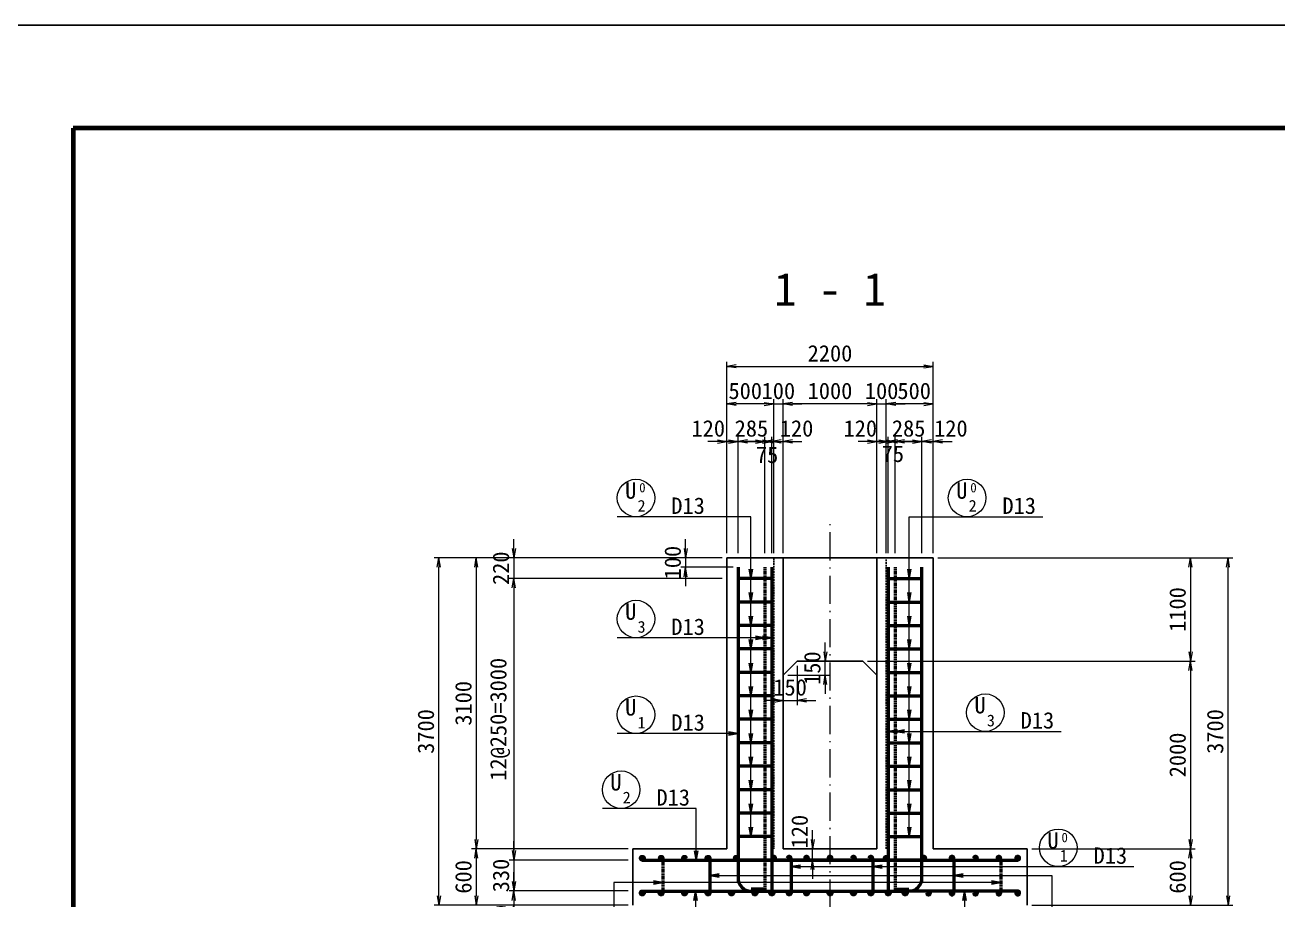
# Model space of a CAD drawing. Header units: millimetres. Extents: x 169470 to 758170, y -17820 to 11880.
# Drawn here: x 464332 to 477681, y 2556 to 11880 of the extents above; entities that cross this region are included whole.
import ezdxf
from ezdxf.enums import TextEntityAlignment as Align

# ---------------------------------------------------------------- set-up
doc = ezdxf.new("R2010")
doc.units = ezdxf.units.MM
doc.header["$LTSCALE"] = 50
doc.header["$PDSIZE"] = 300
doc.linetypes.add('DASHED2', pattern=[0.375, 0.25, -0.125])
doc.linetypes.add('SXF_一点短鎖線', pattern=[9.25, 6, -1.5, 0.25, -1.5])
doc.layers.get('Defpoints').update_dxf_attribs({"color": 151})
for name, color, linetype, lineweight in [('D-BMK', 2, 'SXF_一点短鎖線', 13), ('D-STR', 1, 'Continuous', 25), ('D-STR-DIM', 7, 'Continuous', 13), ('D-STR-HTXT', 7, 'Continuous', 13), ('D-STR-STR1', 2, 'Continuous', 50), ('D-STR-STR2', 6, 'Continuous', 50), ('D-STR-STR3', 4, 'Continuous', 50), ('D-STR-TXT', 7, 'Continuous', 13), ('D-TTL', 2, 'Continuous', 140)]:
    doc.layers.add(name, color=color, linetype=linetype, lineweight=lineweight)
doc.styles.add('YOKO_GOTHIC', font='MS Gothic.ttf')
doc.dimstyles.new('S50', dxfattribs={"dimscale": 50, "dimtxt": 3.5, "dimasz": 2, "dimexe": 1, "dimexo": 1, "dimgap": 1, "dimtad": 1, "dimdec": 0, "dimzin": 1, "dimdsep": 46, "dimtxsty": 'YOKO_GOTHIC', "dimblk": 'OPEN', "dimcen": 0, "dimclrd": 256, "dimclre": 256, "dimclrt": 256, "dimaunit": 1, "dimadec": 3, "dimazin": 0, "dimtfac": 1, "dimtdec": 0, "dimtix": 1, "dimtmove": 2, "dimatfit": 3, "dimldrblk": 'OPEN', "dimfxl": 1, "dimlwd": -1, "dimlwe": -1, "dimarcsym": 2})

# ---------------------------------------------------------------- blocks, each defined once
blk = doc.blocks.new('B')
at = {"layer": 'D-STR-STR2', "lineweight": 50}
for radius in [20, 10]:
    blk.add_circle((5867, 22812), radius, dxfattribs=at)
blk = doc.blocks.new('_Open')
at = {"color": 0, "linetype": 'ByBlock', "lineweight": -2}
for p, q in [((-1, 0.17), (0, 0)), ((-1, -0.17), (0, 0)), ((0, 0), (-1, 0))]:
    blk.add_line(p, q, dxfattribs=at)
blk = doc.blocks.new('*D4223')
at = {"layer": 'D-STR-DIM', "ltscale": 1500, "transparency": 16777216}
for p, q in [((472858, 5201), (472858, 5301)), ((472608, 5101), (472908, 5101)), ((472858, 4951), (472858, 5101)), ((472458, 4951), (472908, 4951)), ((472858, 4851), (472858, 4751))]:
    blk.add_line(p, q, dxfattribs=at)
at = {"layer": 'Defpoints', "color": 0, "ltscale": 1500, "transparency": 16777216}
for p in [(472558, 5101), (472858, 5101), (472408, 4951)]:
    blk.add_point(p, dxfattribs=at)
at = {"layer": 'D-STR-DIM', "ltscale": 1500, "transparency": 16777216, "xscale": 100, "yscale": 100, "zscale": 100}
for p, rotation in [((472858, 5101), 270), ((472858, 4951), 90)]:
    blk.add_blockref('_Open', p, dxfattribs=dict(at, rotation=rotation))
at = {"layer": 'D-STR-DIM', "ltscale": 1500, "transparency": 16777216, "insert": (472720, 5026), "char_height": 175, "attachment_point": 5, "rotation": 90, "style": 'YOKO_GOTHIC'}
blk.add_mtext('150', dxfattribs=at)
blk = doc.blocks.new('*D4224')
at = {"layer": 'D-STR-DIM', "ltscale": 1500, "transparency": 16777216}
for p, q in [((472558, 5051), (472558, 4632)), ((472408, 4901), (472408, 4632)), ((472308, 4682), (472208, 4682)), ((472408, 4682), (472558, 4682)), ((472658, 4682), (472758, 4682))]:
    blk.add_line(p, q, dxfattribs=at)
at = {"layer": 'Defpoints', "color": 0, "ltscale": 1500, "transparency": 16777216}
for p in [(472558, 5101), (472408, 4951), (472558, 4682)]:
    blk.add_point(p, dxfattribs=at)
at = {"layer": 'D-STR-DIM', "ltscale": 1500, "transparency": 16777216, "xscale": 100, "yscale": 100, "zscale": 100}
blk.add_blockref('_Open', (472408, 4682), dxfattribs=at)
at = {"layer": 'D-STR-DIM', "ltscale": 1500, "transparency": 16777216, "xscale": 100, "yscale": 100, "zscale": 100, "rotation": 180}
blk.add_blockref('_Open', (472558, 4682), dxfattribs=at)
at = {"layer": 'D-STR-DIM', "ltscale": 1500, "transparency": 16777216, "insert": (472483, 4820), "char_height": 175, "attachment_point": 5, "style": 'YOKO_GOTHIC'}
blk.add_mtext('150', dxfattribs=at)
blk = doc.blocks.new('*D4225')
at = {"layer": 'D-STR-DIM', "ltscale": 1500, "transparency": 16777216}
for p, q in [((472723, 3201), (472723, 3301)), ((472785, 3101), (472673, 3101)), ((472723, 2981), (472723, 3101)), ((472785, 2981), (472673, 2981)), ((472723, 2881), (472723, 2781))]:
    blk.add_line(p, q, dxfattribs=at)
at = {"layer": 'Defpoints', "color": 0, "ltscale": 1500, "transparency": 16777216}
for p in [(472723, 3101), (472835, 3101), (472835, 2981)]:
    blk.add_point(p, dxfattribs=at)
at = {"layer": 'D-STR-DIM', "ltscale": 1500, "transparency": 16777216, "xscale": 100, "yscale": 100, "zscale": 100}
for p, rotation in [((472723, 3101), 270), ((472723, 2981), 90)]:
    blk.add_blockref('_Open', p, dxfattribs=dict(at, rotation=rotation))
at = {"layer": 'D-STR-DIM', "ltscale": 1500, "transparency": 16777216, "insert": (472585, 3284), "char_height": 175, "attachment_point": 5, "rotation": 90, "style": 'YOKO_GOTHIC'}
blk.add_mtext('120', dxfattribs=at)
blk = doc.blocks.new('*D4606')
at = {"layer": 'D-STR-DIM', "ltscale": 1500, "transparency": 16777216}
for p, q in [((471808, 6251), (471808, 7492)), ((471928, 6251), (471928, 7492)), ((471708, 7442), (471608, 7442)), ((471808, 7442), (471928, 7442)), ((472028, 7442), (472128, 7442))]:
    blk.add_line(p, q, dxfattribs=at)
at = {"layer": 'Defpoints', "color": 0, "ltscale": 1500, "transparency": 16777216}
for p in [(471928, 7442), (471808, 6201), (471928, 6201)]:
    blk.add_point(p, dxfattribs=at)
at = {"layer": 'D-STR-DIM', "ltscale": 1500, "transparency": 16777216, "xscale": 100, "yscale": 100, "zscale": 100}
blk.add_blockref('_Open', (471808, 7442), dxfattribs=at)
at = {"layer": 'D-STR-DIM', "ltscale": 1500, "transparency": 16777216, "xscale": 100, "yscale": 100, "zscale": 100, "rotation": 180}
blk.add_blockref('_Open', (471928, 7442), dxfattribs=at)
at = {"layer": 'D-STR-DIM', "ltscale": 1500, "transparency": 16777216, "insert": (471611, 7580), "char_height": 175, "attachment_point": 5, "style": 'YOKO_GOTHIC'}
blk.add_mtext('120', dxfattribs=at)
blk = doc.blocks.new('*D4226')
at = {"layer": 'D-STR-DIM', "ltscale": 1500, "transparency": 16777216}
for p, q in [((471928, 6251), (471928, 7492)), ((472213, 6251), (472213, 7492)), ((471828, 7442), (471728, 7442)), ((471928, 7442), (472213, 7442)), ((472313, 7442), (472413, 7442))]:
    blk.add_line(p, q, dxfattribs=at)
at = {"layer": 'Defpoints', "color": 0, "ltscale": 1500, "transparency": 16777216}
for p in [(472213, 7442), (471928, 6201), (472213, 6201)]:
    blk.add_point(p, dxfattribs=at)
at = {"layer": 'D-STR-DIM', "ltscale": 1500, "transparency": 16777216, "xscale": 100, "yscale": 100, "zscale": 100}
blk.add_blockref('_Open', (471928, 7442), dxfattribs=at)
at = {"layer": 'D-STR-DIM', "ltscale": 1500, "transparency": 16777216, "xscale": 100, "yscale": 100, "zscale": 100, "rotation": 180}
blk.add_blockref('_Open', (472213, 7442), dxfattribs=at)
at = {"layer": 'D-STR-DIM', "ltscale": 1500, "transparency": 16777216, "insert": (472071, 7580), "char_height": 175, "attachment_point": 5, "style": 'YOKO_GOTHIC'}
blk.add_mtext('285', dxfattribs=at)
blk = doc.blocks.new('*D4227')
at = {"layer": 'D-STR-DIM', "ltscale": 1500, "transparency": 16777216}
for p, q in [((472213, 6251), (472213, 7492)), ((472288, 6251), (472288, 7492)), ((472113, 7442), (472013, 7442)), ((472213, 7442), (472288, 7442)), ((472388, 7442), (472488, 7442))]:
    blk.add_line(p, q, dxfattribs=at)
at = {"layer": 'Defpoints', "color": 0, "ltscale": 1500, "transparency": 16777216}
for p in [(472288, 7442), (472213, 6201), (472288, 6201)]:
    blk.add_point(p, dxfattribs=at)
at = {"layer": 'D-STR-DIM', "ltscale": 1500, "transparency": 16777216, "xscale": 100, "yscale": 100, "zscale": 100}
blk.add_blockref('_Open', (472213, 7442), dxfattribs=at)
at = {"layer": 'D-STR-DIM', "ltscale": 1500, "transparency": 16777216, "xscale": 100, "yscale": 100, "zscale": 100, "rotation": 180}
blk.add_blockref('_Open', (472288, 7442), dxfattribs=at)
at = {"layer": 'D-STR-DIM', "ltscale": 1500, "transparency": 16777216, "insert": (472238, 7298), "char_height": 175, "attachment_point": 5, "style": 'YOKO_GOTHIC'}
blk.add_mtext('75', dxfattribs=at)
blk = doc.blocks.new('*D4228')
at = {"layer": 'D-STR-DIM', "ltscale": 1500, "transparency": 16777216}
for p, q in [((472288, 6251), (472288, 7492)), ((472408, 6251), (472408, 7492)), ((472188, 7442), (472088, 7442)), ((472288, 7442), (472408, 7442)), ((472508, 7442), (472608, 7442))]:
    blk.add_line(p, q, dxfattribs=at)
at = {"layer": 'Defpoints', "color": 0, "ltscale": 1500, "transparency": 16777216}
for p in [(472408, 7442), (472288, 6201), (472408, 6201)]:
    blk.add_point(p, dxfattribs=at)
at = {"layer": 'D-STR-DIM', "ltscale": 1500, "transparency": 16777216, "xscale": 100, "yscale": 100, "zscale": 100}
blk.add_blockref('_Open', (472288, 7442), dxfattribs=at)
at = {"layer": 'D-STR-DIM', "ltscale": 1500, "transparency": 16777216, "xscale": 100, "yscale": 100, "zscale": 100, "rotation": 180}
blk.add_blockref('_Open', (472408, 7442), dxfattribs=at)
at = {"layer": 'D-STR-DIM', "ltscale": 1500, "transparency": 16777216, "insert": (472552, 7580), "char_height": 175, "attachment_point": 5, "style": 'YOKO_GOTHIC'}
blk.add_mtext('120', dxfattribs=at)
blk = doc.blocks.new('*D4229')
at = {"layer": 'D-STR-DIM', "ltscale": 1500, "transparency": 16777216}
for p, q in [((473408, 6251), (473408, 7492)), ((473528, 6251), (473528, 7492)), ((473308, 7442), (473208, 7442)), ((473408, 7442), (473528, 7442)), ((473628, 7442), (473728, 7442))]:
    blk.add_line(p, q, dxfattribs=at)
at = {"layer": 'Defpoints', "color": 0, "ltscale": 1500, "transparency": 16777216}
for p in [(473528, 7442), (473408, 6201), (473528, 6201)]:
    blk.add_point(p, dxfattribs=at)
at = {"layer": 'D-STR-DIM', "ltscale": 1500, "transparency": 16777216, "xscale": 100, "yscale": 100, "zscale": 100}
blk.add_blockref('_Open', (473408, 7442), dxfattribs=at)
at = {"layer": 'D-STR-DIM', "ltscale": 1500, "transparency": 16777216, "xscale": 100, "yscale": 100, "zscale": 100, "rotation": 180}
blk.add_blockref('_Open', (473528, 7442), dxfattribs=at)
at = {"layer": 'D-STR-DIM', "ltscale": 1500, "transparency": 16777216, "insert": (473231, 7580), "char_height": 175, "attachment_point": 5, "style": 'YOKO_GOTHIC'}
blk.add_mtext('120', dxfattribs=at)
blk = doc.blocks.new('*D4230')
at = {"layer": 'D-STR-DIM', "ltscale": 1500, "transparency": 16777216}
for p, q in [((473528, 6251), (473528, 7492)), ((473603, 6251), (473603, 7492)), ((473428, 7442), (473328, 7442)), ((473528, 7442), (473603, 7442)), ((473703, 7442), (473803, 7442))]:
    blk.add_line(p, q, dxfattribs=at)
at = {"layer": 'Defpoints', "color": 0, "ltscale": 1500, "transparency": 16777216}
for p in [(473603, 7442), (473528, 6201), (473603, 6201)]:
    blk.add_point(p, dxfattribs=at)
at = {"layer": 'D-STR-DIM', "ltscale": 1500, "transparency": 16777216, "xscale": 100, "yscale": 100, "zscale": 100}
blk.add_blockref('_Open', (473528, 7442), dxfattribs=at)
at = {"layer": 'D-STR-DIM', "ltscale": 1500, "transparency": 16777216, "xscale": 100, "yscale": 100, "zscale": 100, "rotation": 180}
blk.add_blockref('_Open', (473603, 7442), dxfattribs=at)
at = {"layer": 'D-STR-DIM', "ltscale": 1500, "transparency": 16777216, "insert": (473578, 7309), "char_height": 175, "attachment_point": 5, "style": 'YOKO_GOTHIC'}
blk.add_mtext('75', dxfattribs=at)
blk = doc.blocks.new('*D4231')
at = {"layer": 'D-STR-DIM', "ltscale": 1500, "transparency": 16777216}
for p, q in [((473603, 6251), (473603, 7492)), ((473888, 6251), (473888, 7492)), ((473503, 7442), (473403, 7442)), ((473603, 7442), (473888, 7442)), ((473988, 7442), (474088, 7442))]:
    blk.add_line(p, q, dxfattribs=at)
at = {"layer": 'Defpoints', "color": 0, "ltscale": 1500, "transparency": 16777216}
for p in [(473888, 7442), (473603, 6201), (473888, 6201)]:
    blk.add_point(p, dxfattribs=at)
at = {"layer": 'D-STR-DIM', "ltscale": 1500, "transparency": 16777216, "xscale": 100, "yscale": 100, "zscale": 100}
blk.add_blockref('_Open', (473603, 7442), dxfattribs=at)
at = {"layer": 'D-STR-DIM', "ltscale": 1500, "transparency": 16777216, "xscale": 100, "yscale": 100, "zscale": 100, "rotation": 180}
blk.add_blockref('_Open', (473888, 7442), dxfattribs=at)
at = {"layer": 'D-STR-DIM', "ltscale": 1500, "transparency": 16777216, "insert": (473746, 7580), "char_height": 175, "attachment_point": 5, "style": 'YOKO_GOTHIC'}
blk.add_mtext('285', dxfattribs=at)
blk = doc.blocks.new('*D4607')
at = {"layer": 'D-STR-DIM', "ltscale": 1500, "transparency": 16777216}
for p, q in [((473888, 6251), (473888, 7492)), ((474008, 6251), (474008, 7492)), ((473788, 7442), (473688, 7442)), ((473888, 7442), (474008, 7442)), ((474108, 7442), (474208, 7442))]:
    blk.add_line(p, q, dxfattribs=at)
at = {"layer": 'Defpoints', "color": 0, "ltscale": 1500, "transparency": 16777216}
for p in [(474008, 7442), (473888, 6201), (474008, 6201)]:
    blk.add_point(p, dxfattribs=at)
at = {"layer": 'D-STR-DIM', "ltscale": 1500, "transparency": 16777216, "xscale": 100, "yscale": 100, "zscale": 100}
blk.add_blockref('_Open', (473888, 7442), dxfattribs=at)
at = {"layer": 'D-STR-DIM', "ltscale": 1500, "transparency": 16777216, "xscale": 100, "yscale": 100, "zscale": 100, "rotation": 180}
blk.add_blockref('_Open', (474008, 7442), dxfattribs=at)
at = {"layer": 'D-STR-DIM', "ltscale": 1500, "transparency": 16777216, "insert": (474196, 7580), "char_height": 175, "attachment_point": 5, "style": 'YOKO_GOTHIC'}
blk.add_mtext('120', dxfattribs=at)
blk = doc.blocks.new('*D4232')
at = {"layer": 'D-STR-DIM', "ltscale": 1500, "transparency": 16777216}
for p, q in [((473508, 6251), (473508, 7892)), ((474008, 6251), (474008, 7892)), ((473908, 7842), (473608, 7842))]:
    blk.add_line(p, q, dxfattribs=at)
at = {"layer": 'Defpoints', "color": 0, "ltscale": 1500, "transparency": 16777216}
for p in [(473508, 7842), (473508, 6201), (474008, 6201)]:
    blk.add_point(p, dxfattribs=at)
at = {"layer": 'D-STR-DIM', "ltscale": 1500, "transparency": 16777216, "xscale": 100, "yscale": 100, "zscale": 100, "rotation": 180}
blk.add_blockref('_Open', (473508, 7842), dxfattribs=at)
at = {"layer": 'D-STR-DIM', "ltscale": 1500, "transparency": 16777216, "xscale": 100, "yscale": 100, "zscale": 100}
blk.add_blockref('_Open', (474008, 7842), dxfattribs=at)
at = {"layer": 'D-STR-DIM', "ltscale": 1500, "transparency": 16777216, "insert": (473805, 7980), "char_height": 175, "attachment_point": 5, "style": 'YOKO_GOTHIC'}
blk.add_mtext('500', dxfattribs=at)
blk = doc.blocks.new('*D4233')
at = {"layer": 'D-STR-DIM', "ltscale": 1500, "transparency": 16777216}
for p, q in [((472408, 6251), (472408, 7892)), ((473408, 6251), (473408, 7892)), ((473308, 7842), (472508, 7842))]:
    blk.add_line(p, q, dxfattribs=at)
at = {"layer": 'Defpoints', "color": 0, "ltscale": 1500, "transparency": 16777216}
for p in [(472408, 7842), (472408, 6201), (473408, 6201)]:
    blk.add_point(p, dxfattribs=at)
at = {"layer": 'D-STR-DIM', "ltscale": 1500, "transparency": 16777216, "xscale": 100, "yscale": 100, "zscale": 100, "rotation": 180}
blk.add_blockref('_Open', (472408, 7842), dxfattribs=at)
at = {"layer": 'D-STR-DIM', "ltscale": 1500, "transparency": 16777216, "xscale": 100, "yscale": 100, "zscale": 100}
blk.add_blockref('_Open', (473408, 7842), dxfattribs=at)
at = {"layer": 'D-STR-DIM', "ltscale": 1500, "transparency": 16777216, "insert": (472908, 7980), "char_height": 175, "attachment_point": 5, "style": 'YOKO_GOTHIC'}
blk.add_mtext('1000', dxfattribs=at)
blk = doc.blocks.new('*D4234')
at = {"layer": 'D-STR-DIM', "ltscale": 1500, "transparency": 16777216}
for p, q in [((471808, 6251), (471808, 7892)), ((472308, 6251), (472308, 7892)), ((472208, 7842), (471908, 7842))]:
    blk.add_line(p, q, dxfattribs=at)
at = {"layer": 'Defpoints', "color": 0, "ltscale": 1500, "transparency": 16777216}
for p in [(471808, 7842), (471808, 6201), (472308, 6201)]:
    blk.add_point(p, dxfattribs=at)
at = {"layer": 'D-STR-DIM', "ltscale": 1500, "transparency": 16777216, "xscale": 100, "yscale": 100, "zscale": 100, "rotation": 180}
blk.add_blockref('_Open', (471808, 7842), dxfattribs=at)
at = {"layer": 'D-STR-DIM', "ltscale": 1500, "transparency": 16777216, "xscale": 100, "yscale": 100, "zscale": 100}
blk.add_blockref('_Open', (472308, 7842), dxfattribs=at)
at = {"layer": 'D-STR-DIM', "ltscale": 1500, "transparency": 16777216, "insert": (472005, 7980), "char_height": 175, "attachment_point": 5, "style": 'YOKO_GOTHIC'}
blk.add_mtext('500', dxfattribs=at)
blk = doc.blocks.new('*D4235')
at = {"layer": 'D-STR-DIM', "ltscale": 1500, "transparency": 16777216}
for p, q in [((471808, 6251), (471808, 8292)), ((474008, 6251), (474008, 8292)), ((471908, 8242), (473908, 8242))]:
    blk.add_line(p, q, dxfattribs=at)
at = {"layer": 'Defpoints', "color": 0, "ltscale": 1500, "transparency": 16777216}
for p in [(474008, 8242), (471808, 6201), (474008, 6201)]:
    blk.add_point(p, dxfattribs=at)
at = {"layer": 'D-STR-DIM', "ltscale": 1500, "transparency": 16777216, "xscale": 100, "yscale": 100, "zscale": 100, "rotation": 180}
blk.add_blockref('_Open', (471808, 8242), dxfattribs=at)
at = {"layer": 'D-STR-DIM', "ltscale": 1500, "transparency": 16777216, "xscale": 100, "yscale": 100, "zscale": 100}
blk.add_blockref('_Open', (474008, 8242), dxfattribs=at)
at = {"layer": 'D-STR-DIM', "ltscale": 1500, "transparency": 16777216, "insert": (472908, 8380), "char_height": 175, "attachment_point": 5, "style": 'YOKO_GOTHIC'}
blk.add_mtext('2200', dxfattribs=at)
blk = doc.blocks.new('*D4236')
at = {"layer": 'D-STR-DIM', "ltscale": 1500, "transparency": 16777216}
for p, q in [((469540, 6301), (469540, 6401)), ((471758, 6201), (469490, 6201)), ((469540, 6201), (469540, 5981)), ((471758, 5981), (469490, 5981)), ((469540, 5881), (469540, 5781))]:
    blk.add_line(p, q, dxfattribs=at)
at = {"layer": 'Defpoints', "color": 0, "ltscale": 1500, "transparency": 16777216}
for p in [(471808, 6201), (469540, 5981), (471808, 5981)]:
    blk.add_point(p, dxfattribs=at)
at = {"layer": 'D-STR-DIM', "ltscale": 1500, "transparency": 16777216, "xscale": 100, "yscale": 100, "zscale": 100}
for p, rotation in [((469540, 6201), 270), ((469540, 5981), 90)]:
    blk.add_blockref('_Open', p, dxfattribs=dict(at, rotation=rotation))
at = {"layer": 'D-STR-DIM', "ltscale": 1500, "transparency": 16777216, "insert": (469403, 6091), "char_height": 175, "attachment_point": 5, "rotation": 90, "style": 'YOKO_GOTHIC'}
blk.add_mtext('220', dxfattribs=at)
blk = doc.blocks.new('*D4237')
at = {"layer": 'D-STR-DIM', "ltscale": 1500, "transparency": 16777216}
for p, q in [((471758, 5981), (469490, 5981)), ((469540, 5881), (469540, 3081)), ((470758, 2981), (469490, 2981))]:
    blk.add_line(p, q, dxfattribs=at)
at = {"layer": 'Defpoints', "color": 0, "ltscale": 1500, "transparency": 16777216}
for p in [(471808, 5981), (469540, 2981), (470808, 2981)]:
    blk.add_point(p, dxfattribs=at)
at = {"layer": 'D-STR-DIM', "ltscale": 1500, "transparency": 16777216, "xscale": 100, "yscale": 100, "zscale": 100}
for p, rotation in [((469540, 5981), 90), ((469540, 2981), 270)]:
    blk.add_blockref('_Open', p, dxfattribs=dict(at, rotation=rotation))
at = {"layer": 'D-STR-DIM', "ltscale": 1500, "transparency": 16777216, "insert": (469393, 4481), "char_height": 175, "attachment_point": 5, "rotation": 90, "style": 'YOKO_GOTHIC'}
blk.add_mtext('12@250=3000', dxfattribs=at)
blk = doc.blocks.new('*D4238')
at = {"layer": 'D-STR-DIM', "ltscale": 1500, "transparency": 16777216}
for p, q in [((469540, 3081), (469540, 3181)), ((470758, 2981), (469490, 2981)), ((469540, 2981), (469540, 2651)), ((470758, 2651), (469490, 2651)), ((469540, 2551), (469540, 2451))]:
    blk.add_line(p, q, dxfattribs=at)
at = {"layer": 'Defpoints', "color": 0, "ltscale": 1500, "transparency": 16777216}
for p in [(470808, 2981), (469540, 2651), (470808, 2651)]:
    blk.add_point(p, dxfattribs=at)
at = {"layer": 'D-STR-DIM', "ltscale": 1500, "transparency": 16777216, "xscale": 100, "yscale": 100, "zscale": 100}
for p, rotation in [((469540, 2981), 270), ((469540, 2651), 90)]:
    blk.add_blockref('_Open', p, dxfattribs=dict(at, rotation=rotation))
at = {"layer": 'D-STR-DIM', "ltscale": 1500, "transparency": 16777216, "insert": (469403, 2816), "char_height": 175, "attachment_point": 5, "rotation": 90, "style": 'YOKO_GOTHIC'}
blk.add_mtext('330', dxfattribs=at)
blk = doc.blocks.new('*D4239')
at = {"layer": 'D-STR-DIM', "ltscale": 1500, "transparency": 16777216}
for p, q in [((469540, 2751), (469540, 2851)), ((470758, 2651), (469490, 2651)), ((469540, 2651), (469540, 2501)), ((470758, 2501), (469490, 2501)), ((469540, 2401), (469540, 2301))]:
    blk.add_line(p, q, dxfattribs=at)
at = {"layer": 'Defpoints', "color": 0, "ltscale": 1500, "transparency": 16777216}
for p in [(470808, 2651), (469540, 2501), (470808, 2501)]:
    blk.add_point(p, dxfattribs=at)
at = {"layer": 'D-STR-DIM', "ltscale": 1500, "transparency": 16777216, "xscale": 100, "yscale": 100, "zscale": 100}
for p, rotation in [((469540, 2651), 270), ((469540, 2501), 90)]:
    blk.add_blockref('_Open', p, dxfattribs=dict(at, rotation=rotation))
at = {"layer": 'D-STR-DIM', "ltscale": 1500, "transparency": 16777216, "insert": (469403, 2325), "char_height": 175, "attachment_point": 5, "rotation": 90, "style": 'YOKO_GOTHIC'}
blk.add_mtext('150', dxfattribs=at)
blk = doc.blocks.new('*D4240')
at = {"layer": 'D-STR-DIM', "ltscale": 1500, "transparency": 16777216}
for p, q in [((471758, 6201), (469090, 6201)), ((469140, 6101), (469140, 3201)), ((470758, 3101), (469090, 3101))]:
    blk.add_line(p, q, dxfattribs=at)
at = {"layer": 'Defpoints', "color": 0, "ltscale": 1500, "transparency": 16777216}
for p in [(471808, 6201), (469140, 3101), (470808, 3101)]:
    blk.add_point(p, dxfattribs=at)
at = {"layer": 'D-STR-DIM', "ltscale": 1500, "transparency": 16777216, "xscale": 100, "yscale": 100, "zscale": 100}
for p, rotation in [((469140, 6201), 90), ((469140, 3101), 270)]:
    blk.add_blockref('_Open', p, dxfattribs=dict(at, rotation=rotation))
at = {"layer": 'D-STR-DIM', "ltscale": 1500, "transparency": 16777216, "insert": (469003, 4651), "char_height": 175, "attachment_point": 5, "rotation": 90, "style": 'YOKO_GOTHIC'}
blk.add_mtext('3100', dxfattribs=at)
blk = doc.blocks.new('*D4241')
at = {"layer": 'D-STR-DIM', "ltscale": 1500, "transparency": 16777216}
for p, q in [((470758, 3101), (469090, 3101)), ((469140, 3001), (469140, 2601)), ((470758, 2501), (469090, 2501))]:
    blk.add_line(p, q, dxfattribs=at)
at = {"layer": 'Defpoints', "color": 0, "ltscale": 1500, "transparency": 16777216}
for p in [(470808, 3101), (469140, 2501), (470808, 2501)]:
    blk.add_point(p, dxfattribs=at)
at = {"layer": 'D-STR-DIM', "ltscale": 1500, "transparency": 16777216, "xscale": 100, "yscale": 100, "zscale": 100}
for p, rotation in [((469140, 3101), 90), ((469140, 2501), 270)]:
    blk.add_blockref('_Open', p, dxfattribs=dict(at, rotation=rotation))
at = {"layer": 'D-STR-DIM', "ltscale": 1500, "transparency": 16777216, "insert": (469003, 2801), "char_height": 175, "attachment_point": 5, "rotation": 90, "style": 'YOKO_GOTHIC'}
blk.add_mtext('600', dxfattribs=at)
blk = doc.blocks.new('*D4242')
at = {"layer": 'D-STR-DIM', "ltscale": 1500, "transparency": 16777216}
for p, q in [((471758, 6201), (468690, 6201)), ((468740, 2601), (468740, 6101)), ((470758, 2501), (468690, 2501))]:
    blk.add_line(p, q, dxfattribs=at)
at = {"layer": 'Defpoints', "color": 0, "ltscale": 1500, "transparency": 16777216}
for p in [(468740, 6201), (471808, 6201), (470808, 2501)]:
    blk.add_point(p, dxfattribs=at)
at = {"layer": 'D-STR-DIM', "ltscale": 1500, "transparency": 16777216, "xscale": 100, "yscale": 100, "zscale": 100}
for p, rotation in [((468740, 6201), 90), ((468740, 2501), 270)]:
    blk.add_blockref('_Open', p, dxfattribs=dict(at, rotation=rotation))
at = {"layer": 'D-STR-DIM', "ltscale": 1500, "transparency": 16777216, "insert": (468603, 4351), "char_height": 175, "attachment_point": 5, "rotation": 90, "style": 'YOKO_GOTHIC'}
blk.add_mtext('3700', dxfattribs=at)
blk = doc.blocks.new('*D4243')
at = {"layer": 'D-STR-DIM', "ltscale": 1500, "transparency": 16777216}
for p, q in [((472308, 6251), (472308, 7892)), ((472408, 6251), (472408, 7892)), ((472208, 7842), (472108, 7842)), ((472308, 7842), (472408, 7842)), ((472508, 7842), (472608, 7842))]:
    blk.add_line(p, q, dxfattribs=at)
at = {"layer": 'Defpoints', "color": 0, "ltscale": 1500, "transparency": 16777216}
for p in [(472408, 7842), (472308, 6201), (472408, 6201)]:
    blk.add_point(p, dxfattribs=at)
at = {"layer": 'D-STR-DIM', "ltscale": 1500, "transparency": 16777216, "xscale": 100, "yscale": 100, "zscale": 100}
blk.add_blockref('_Open', (472308, 7842), dxfattribs=at)
at = {"layer": 'D-STR-DIM', "ltscale": 1500, "transparency": 16777216, "xscale": 100, "yscale": 100, "zscale": 100, "rotation": 180}
blk.add_blockref('_Open', (472408, 7842), dxfattribs=at)
at = {"layer": 'D-STR-DIM', "ltscale": 1500, "transparency": 16777216, "insert": (472358, 7980), "char_height": 175, "attachment_point": 5, "style": 'YOKO_GOTHIC'}
blk.add_mtext('100', dxfattribs=at)
blk = doc.blocks.new('*D4608')
at = {"layer": 'D-STR-DIM', "ltscale": 1500, "transparency": 16777216}
for p, q in [((473408, 6251), (473408, 7892)), ((473508, 6251), (473508, 7892)), ((473308, 7842), (473208, 7842)), ((473408, 7842), (473508, 7842)), ((473608, 7842), (473708, 7842))]:
    blk.add_line(p, q, dxfattribs=at)
at = {"layer": 'Defpoints', "color": 0, "ltscale": 1500, "transparency": 16777216}
for p in [(473508, 7842), (473408, 6201), (473508, 6201)]:
    blk.add_point(p, dxfattribs=at)
at = {"layer": 'D-STR-DIM', "ltscale": 1500, "transparency": 16777216, "xscale": 100, "yscale": 100, "zscale": 100}
blk.add_blockref('_Open', (473408, 7842), dxfattribs=at)
at = {"layer": 'D-STR-DIM', "ltscale": 1500, "transparency": 16777216, "xscale": 100, "yscale": 100, "zscale": 100, "rotation": 180}
blk.add_blockref('_Open', (473508, 7842), dxfattribs=at)
at = {"layer": 'D-STR-DIM', "ltscale": 1500, "transparency": 16777216, "insert": (473458, 7980), "char_height": 175, "attachment_point": 5, "style": 'YOKO_GOTHIC'}
blk.add_mtext('100', dxfattribs=at)
blk = doc.blocks.new('*D4609')
at = {"layer": 'D-STR-DIM', "ltscale": 1500, "transparency": 16777216}
for p, q in [((471370, 6301), (471370, 6401)), ((471758, 6201), (471320, 6201)), ((471370, 6201), (471370, 6101)), ((471878, 6101), (471320, 6101)), ((471370, 6001), (471370, 5901))]:
    blk.add_line(p, q, dxfattribs=at)
at = {"layer": 'Defpoints', "color": 0, "ltscale": 1500, "transparency": 16777216}
for p in [(471808, 6201), (471370, 6101), (471928, 6101)]:
    blk.add_point(p, dxfattribs=at)
at = {"layer": 'D-STR-DIM', "ltscale": 1500, "transparency": 16777216, "xscale": 100, "yscale": 100, "zscale": 100}
for p, rotation in [((471370, 6201), 270), ((471370, 6101), 90)]:
    blk.add_blockref('_Open', p, dxfattribs=dict(at, rotation=rotation))
at = {"layer": 'D-STR-DIM', "ltscale": 1500, "transparency": 16777216, "insert": (471233, 6151), "char_height": 175, "attachment_point": 5, "rotation": 90, "style": 'YOKO_GOTHIC'}
blk.add_mtext('100', dxfattribs=at)
blk = doc.blocks.new('*D4392')
at = {"layer": 'D-STR-DIM', "ltscale": 1500, "transparency": 16777216}
for p, q in [((474058, 6201), (476799, 6201)), ((476749, 6101), (476749, 5201)), ((473308, 5101), (476799, 5101))]:
    blk.add_line(p, q, dxfattribs=at)
at = {"layer": 'Defpoints', "color": 0, "ltscale": 1500, "transparency": 16777216}
for p in [(474008, 6201), (473258, 5101), (476749, 5101)]:
    blk.add_point(p, dxfattribs=at)
at = {"layer": 'D-STR-DIM', "ltscale": 1500, "transparency": 16777216, "xscale": 100, "yscale": 100, "zscale": 100}
for p, rotation in [((476749, 6201), 90), ((476749, 5101), 270)]:
    blk.add_blockref('_Open', p, dxfattribs=dict(at, rotation=rotation))
at = {"layer": 'D-STR-DIM', "ltscale": 1500, "transparency": 16777216, "insert": (476612, 5651), "char_height": 175, "attachment_point": 5, "rotation": 90, "style": 'YOKO_GOTHIC'}
blk.add_mtext('1100', dxfattribs=at)
blk = doc.blocks.new('*D4393')
at = {"layer": 'D-STR-DIM', "ltscale": 1500, "transparency": 16777216}
for p, q in [((473308, 5101), (476799, 5101)), ((476749, 5001), (476749, 3201)), ((475058, 3101), (476799, 3101))]:
    blk.add_line(p, q, dxfattribs=at)
at = {"layer": 'Defpoints', "color": 0, "ltscale": 1500, "transparency": 16777216}
for p in [(473258, 5101), (475008, 3101), (476749, 3101)]:
    blk.add_point(p, dxfattribs=at)
at = {"layer": 'D-STR-DIM', "ltscale": 1500, "transparency": 16777216, "xscale": 100, "yscale": 100, "zscale": 100}
for p, rotation in [((476749, 5101), 90), ((476749, 3101), 270)]:
    blk.add_blockref('_Open', p, dxfattribs=dict(at, rotation=rotation))
at = {"layer": 'D-STR-DIM', "ltscale": 1500, "transparency": 16777216, "insert": (476612, 4101), "char_height": 175, "attachment_point": 5, "rotation": 90, "style": 'YOKO_GOTHIC'}
blk.add_mtext('2000', dxfattribs=at)
blk = doc.blocks.new('*D4394')
at = {"layer": 'D-STR-DIM', "ltscale": 1500, "transparency": 16777216}
for p, q in [((475058, 3101), (476799, 3101)), ((476749, 3001), (476749, 2601)), ((475058, 2501), (476799, 2501))]:
    blk.add_line(p, q, dxfattribs=at)
at = {"layer": 'Defpoints', "color": 0, "ltscale": 1500, "transparency": 16777216}
for p in [(475008, 3101), (475008, 2501), (476749, 2501)]:
    blk.add_point(p, dxfattribs=at)
at = {"layer": 'D-STR-DIM', "ltscale": 1500, "transparency": 16777216, "xscale": 100, "yscale": 100, "zscale": 100}
for p, rotation in [((476749, 3101), 90), ((476749, 2501), 270)]:
    blk.add_blockref('_Open', p, dxfattribs=dict(at, rotation=rotation))
at = {"layer": 'D-STR-DIM', "ltscale": 1500, "transparency": 16777216, "insert": (476612, 2801), "char_height": 175, "attachment_point": 5, "rotation": 90, "style": 'YOKO_GOTHIC'}
blk.add_mtext('600', dxfattribs=at)
blk = doc.blocks.new('*D2666')
at = {"layer": 'D-STR-DIM', "ltscale": 1500, "transparency": 16777216}
for p, q in [((474058, 6201), (477199, 6201)), ((477149, 2601), (477149, 6101)), ((475058, 2501), (477199, 2501))]:
    blk.add_line(p, q, dxfattribs=at)
at = {"layer": 'Defpoints', "color": 0, "ltscale": 1500, "transparency": 16777216}
for p in [(474008, 6201), (477149, 6201), (475008, 2501)]:
    blk.add_point(p, dxfattribs=at)
at = {"layer": 'D-STR-DIM', "ltscale": 1500, "transparency": 16777216, "xscale": 100, "yscale": 100, "zscale": 100}
for p, rotation in [((477149, 6201), 90), ((477149, 2501), 270)]:
    blk.add_blockref('_Open', p, dxfattribs=dict(at, rotation=rotation))
at = {"layer": 'D-STR-DIM', "ltscale": 1500, "transparency": 16777216, "insert": (477012, 4351), "char_height": 175, "attachment_point": 5, "rotation": 90, "style": 'YOKO_GOTHIC'}
blk.add_mtext('3700', dxfattribs=at)

msp = doc.modelspace()

# ---------------------------------------------------------------- linework, layer by layer
at = {"layer": 'D-BMK'}
msp.add_line((472908.17, 2011.61), (472908.17, 6600.53), dxfattribs=at)
at = {"layer": 'D-STR'}
for p, q in [((474008.17, 6200.53), (471808.17, 6200.53)), ((471808.17, 6200.53), (471808.17, 3100.53)), ((472408.17, 6200.53), (472408.17, 3100.53)), ((473408.17, 3100.53), (473408.17, 6200.53)), ((474008.17, 6200.53), (474008.17, 3100.53)), ((472558.17, 5100.53), (472408.17, 4950.53)), ((472558.17, 5100.53), (473258.17, 5100.53)), ((473258.17, 5100.53), (473408.17, 4950.53)), ((470808.17, 3100.53), (471808.17, 3100.53)), ((470808.17, 2500.53), (470808.17, 3100.53)), ((472408.17, 3100.53), (473408.17, 3100.53)), ((474008.17, 3100.53), (475008.17, 3100.53)), ((475008.17, 2500.53), (475008.17, 3100.53))]:
    msp.add_line(p, q, dxfattribs=at)
at = {"layer": 'D-STR', "linetype": 'DASHED2', "ltscale": 1.5}
for p, q in [((472308.17, 6200.53), (472308.17, 3100.53)), ((473508.17, 3100.53), (473508.17, 6200.53))]:
    msp.add_line(p, q, dxfattribs=at)
at = {"layer": 'D-STR-HTXT'}
for centre in [(470841.02, 6839.84), (474368.75, 6839.84), (470841.02, 5549.96), (470841.02, 4529.42), (474563.02, 4552), (470682.97, 3730.78), (475340.17, 3110.98)]:
    msp.add_circle(centre, 200, dxfattribs=at)
at = {"layer": 'D-STR-STR1', "linetype": 'DASHED2'}
for p, q in [((472213.17, 6100.53), (472213.17, 2650.53)), ((473603.17, 6100.53), (473603.17, 2650.53))]:
    msp.add_line(p, q, dxfattribs=at)
at = {"layer": 'D-STR-STR1'}
for p, q in [((472288.17, 6100.53), (472288.17, 2650.53)), ((473528.17, 6100.53), (473528.17, 2650.53)), ((470908.17, 2980.53), (474908.17, 2980.53)), ((473888.17, 2980.53), (471928.17, 2980.53)), ((472218.17, 2670.53), (472068.17, 2670.53)), ((473598.17, 2670.53), (473748.17, 2670.53)), ((470908.17, 2650.53), (472218.17, 2650.53)), ((474908.17, 2650.53), (473598.17, 2650.53))]:
    msp.add_line(p, q, dxfattribs=at)
msp.add_lwpolyline([(471928.17, 6100.53), (471928.17, 2790.53, 0.41421356), (472068.17, 2650.53), (473748.17, 2650.53, 0.41421356), (473888.17, 2790.53), (473888.17, 6100.53)], format="xyb", dxfattribs=at)
at = {"layer": 'D-STR-STR3'}
for p, q in [((472288.17, 5980.53), (471928.17, 5980.53)), ((473528.17, 5980.53), (473888.17, 5980.53)), ((472288.17, 5730.53), (471928.17, 5730.53)), ((473528.17, 5730.53), (473888.17, 5730.53)), ((472288.17, 5480.53), (471928.17, 5480.53)), ((473528.17, 5480.53), (473888.17, 5480.53)), ((472288.17, 5230.53), (471928.17, 5230.53)), ((473528.17, 5230.53), (473888.17, 5230.53)), ((472288.17, 4980.53), (471928.17, 4980.53)), ((473528.17, 4980.53), (473888.17, 4980.53)), ((472288.17, 4730.53), (471928.17, 4730.53)), ((473528.17, 4730.53), (473888.17, 4730.53)), ((472288.17, 4480.53), (471928.17, 4480.53)), ((473528.17, 4480.53), (473888.17, 4480.53)), ((472288.17, 4230.53), (471928.17, 4230.53)), ((473528.17, 4230.53), (473888.17, 4230.53)), ((472288.17, 3980.53), (471928.17, 3980.53)), ((473528.17, 3980.53), (473888.17, 3980.53)), ((472288.17, 3730.53), (471928.17, 3730.53)), ((473528.17, 3730.53), (473888.17, 3730.53)), ((472288.17, 3480.53), (471928.17, 3480.53)), ((473528.17, 3480.53), (473888.17, 3480.53)), ((472288.17, 3230.53), (471928.17, 3230.53)), ((473528.17, 3230.53), (473888.17, 3230.53)), ((471628.5, 2980.54), (471628.5, 2650.54)), ((472493.17, 2980.53), (472493.17, 2650.53)), ((473363.17, 2980.53), (473363.17, 2650.53)), ((474228.5, 2980.54), (474228.5, 2650.54))]:
    msp.add_line(p, q, dxfattribs=at)
at = {"layer": 'D-STR-STR3', "linetype": 'DASHED2'}
for p, q in [((471128.5, 2980.54), (471128.5, 2650.54)), ((474728.5, 2980.54), (474728.5, 2650.54))]:
    msp.add_line(p, q, dxfattribs=at)
at = {"layer": 'D-TTL'}
msp.add_lwpolyline([(464844.53, 10780), (464844.53, -16720), (504844.53, -16720), (504844.53, 10780)], close=True, dxfattribs=at)
at = {"layer": 'Defpoints', "color": 1}
msp.add_lwpolyline([(463819.53, 11880), (463819.53, -17820), (505869.53, -17820), (505869.53, 11880)], close=True, dxfattribs=at)

# ---------------------------------------------------------------- block references
at = {"layer": 'D-STR-STR2'}
for p in [(465041.52, -19811.74), (465241.52, -19811.74), (465491.52, -19811.74), (465741.52, -19811.74), (466041.52, -19811.74), (467641.52, -19811.74), (465041.52, -20181.74), (465241.52, -20181.74), (465491.52, -20181.74), (465741.52, -20181.74), (465991.52, -20181.74), (466241.52, -20181.74), (466421.52, -20181.74), (466606.52, -20181.74), (466791.52, -20181.74), (467041.52, -20181.74), (467291.52, -20181.74), (467476.52, -20181.74), (467661.52, -20181.74), (467841.52, -20181.74)]:
    msp.add_blockref('B', p, dxfattribs=at)
at = {"layer": 'D-STR-STR2', "xscale": -1}
for p in [(478174.49, -19811.74), (479774.82, -19811.74), (480074.82, -19811.74), (480324.82, -19811.74), (480574.82, -19811.74), (480774.82, -19811.74), (479824.82, -20181.74), (480074.82, -20181.74), (480324.82, -20181.74), (480574.82, -20181.74), (480774.82, -20181.74)]:
    msp.add_blockref('B', p, dxfattribs=at)
at = {"layer": 'D-STR-STR2', "xscale": -1, "rotation": 180}
for p in [(466606.18, 25812.8), (466791.18, 25812.8), (467041.18, 25812.8), (467291.18, 25812.8), (467476.18, 25812.8)]:
    msp.add_blockref('B', p, dxfattribs=at)

# ---------------------------------------------------------------- texts
at = {"layer": 'D-STR-TXT', "style": 'YOKO_GOTHIC'}
for s, height, p in [('1 - 1', 350, (472908.17, 8889.97)), ('U', 175, (470784.75, 6831.52)), ('0', 100, (470909.14, 6900.03)), ('U', 175, (474312.48, 6831.52)), ('0', 100, (474436.87, 6900.03)), ('2', 125, (470900.41, 6693.72)), ('2', 125, (474428.14, 6693.72)), ('U', 175, (470784.75, 5541.65)), ('3', 125, (470900.41, 5403.84)), ('U', 175, (470784.75, 4521.11)), ('U', 175, (474506.74, 4543.68)), ('1', 125, (470900.41, 4383.3)), ('3', 125, (474622.4, 4405.88)), ('U', 175, (470626.69, 3722.46)), ('2', 125, (470742.35, 3584.66)), ('U', 175, (475283.89, 3102.66)), ('0', 100, (475408.29, 3171.17)), ('1', 125, (475399.55, 2964.86))]:
    msp.add_text(s, height=height, dxfattribs=at).set_placement(p, align=Align.CENTER)
for p in [(471217.55, 6669.84), (474745.27, 6669.84), (471217.55, 5379.96), (474939.54, 4382), (471217.55, 4359.42), (471059.49, 3560.78), (475716.69, 2940.98)]:
    msp.add_text('D13', height=175, dxfattribs=at).set_placement(p)

# ---------------------------------------------------------------- dimensions: what is measured, and where the dimension line sits
at = {"layer": 'D-STR-DIM', "ltscale": 1500}
for base, p1, p2, picture, middle in [((474008.17, 8242.36), (471808.17, 6200.53), (474008.17, 6200.53), '*D4235', (472908.17, 8379.86)), ((472408.17, 7842.36), (472308.17, 6200.53), (472408.17, 6200.53), '*D4243', (472358.17, 7979.86)), ((472408.17, 7842.36), (473408.17, 6200.53), (472408.17, 6200.53), '*D4233', (472908.17, 7979.86)), ((473508.17, 7842.36), (473408.17, 6200.53), (473508.17, 6200.53), '*D4608', (473458.17, 7979.86)), ((472213.17, 7442.36), (471928.17, 6200.53), (472213.17, 6200.53), '*D4226', (472070.67, 7579.86)), ((473888.17, 7442.36), (473603.17, 6200.53), (473888.17, 6200.53), '*D4231', (473745.67, 7579.86)), ((472558.17, 4682.49), (472408.17, 4950.53), (472558.17, 5100.53), '*D4224', (472483.17, 4819.99))]:
    dim = msp.add_linear_dim(base=base, p1=p1, p2=p2, dimstyle='S50', dxfattribs=at)
    dim.commit()
    dim.dimension.update_dxf_attribs({"geometry": picture, "text_midpoint": middle})
for base, p1, p2, picture, middle in [((471808.17, 7842.36), (472308.17, 6200.53), (471808.17, 6200.53), '*D4234', (472004.57, 7979.86)), ((473508.17, 7842.36), (474008.17, 6200.53), (473508.17, 6200.53), '*D4232', (473804.8, 7979.86)), ((471928.17, 7442.36), (471808.17, 6200.53), (471928.17, 6200.53), '*D4606', (471611.41, 7579.86)), ((472408.17, 7442.36), (472288.17, 6200.53), (472408.17, 6200.53), '*D4228', (472551.65, 7579.86)), ((473528.17, 7442.36), (473408.17, 6200.53), (473528.17, 6200.53), '*D4229', (473231.34, 7579.86)), ((474008.17, 7442.36), (473888.17, 6200.53), (474008.17, 6200.53), '*D4607', (474195.71, 7579.86)), ((472288.17, 7442.36), (472213.17, 6200.53), (472288.17, 6200.53), '*D4227', (472238.17, 7297.92)), ((473603.17, 7442.36), (473528.17, 6200.53), (473603.17, 6200.53), '*D4230', (473578.17, 7309.31))]:
    dim = msp.add_linear_dim(base=base, p1=p1, p2=p2, dimstyle='S50', dxfattribs=at)
    dim.commit()
    dim.dimension.update_dxf_attribs({"geometry": picture, "text_midpoint": middle, "dimtype": 160})
for base, p1, p2, picture, middle in [((469540.21, 5980.53), (471808.17, 6200.53), (471808.17, 5980.53), '*D4236', (469402.71, 6090.53)), ((471370.47, 6100.53), (471808.17, 6200.53), (471928.17, 6100.53), '*D4609', (471232.97, 6150.53)), ((468740.21, 6200.53), (470808.17, 2500.53), (471808.17, 6200.53), '*D4242', (468602.71, 4350.53)), ((469140.21, 3100.53), (471808.17, 6200.53), (470808.17, 3100.53), '*D4240', (469002.71, 4650.53)), ((476749.28, 5100.53), (474008.17, 6200.53), (473258.17, 5100.53), '*D4392', (476611.78, 5650.53)), ((477149.28, 6200.53), (475008.17, 2500.53), (474008.17, 6200.53), '*D2666', (477011.78, 4350.53)), ((472857.97, 5100.53), (472408.17, 4950.53), (472558.17, 5100.53), '*D4223', (472720.47, 5025.53)), ((476749.28, 3100.53), (473258.17, 5100.53), (475008.17, 3100.53), '*D4393', (476611.78, 4100.53)), ((469140.21, 2500.53), (470808.17, 3100.53), (470808.17, 2500.53), '*D4241', (469002.71, 2800.53)), ((469540.21, 2650.53), (470808.17, 2980.53), (470808.17, 2650.53), '*D4238', (469402.71, 2815.53)), ((476749.28, 2500.53), (475008.17, 3100.53), (475008.17, 2500.53), '*D4394', (476611.78, 2800.53))]:
    dim = msp.add_linear_dim(base=base, p1=p1, p2=p2, angle=90, dimstyle='S50', dxfattribs=at)
    dim.commit()
    dim.dimension.update_dxf_attribs({"geometry": picture, "text_midpoint": middle})
dim = msp.add_linear_dim(base=(469540.21, 2980.53), p1=(471808.17, 5980.53), p2=(470808.17, 2980.53), angle=90, text='12@250=<>', dimstyle='S50', dxfattribs=at)
dim.commit()
dim.dimension.update_dxf_attribs({"geometry": '*D4237', "text_midpoint": (469393.38, 4480.53)})
for base, p1, p2, picture, middle in [((472722.88, 3100.53), (472835.49, 2980.53), (472835.49, 3100.53), '*D4225', (472585.38, 3284.49)), ((469540.21, 2500.53), (470808.17, 2650.53), (470808.17, 2500.53), '*D4239', (469402.71, 2324.74))]:
    dim = msp.add_linear_dim(base=base, p1=p1, p2=p2, angle=90, dimstyle='S50', dxfattribs=at)
    dim.commit()
    dim.dimension.update_dxf_attribs({"geometry": picture, "text_midpoint": middle, "dimtype": 160})

# ---------------------------------------------------------------- leaders
at = {"layer": 'D-STR-HTXT'}
for points in [[(472063.76, 3230.53), (472063.76, 6639.84), (470641.02, 6639.84)], [(473752.58, 3230.53), (473752.58, 6639.84), (475175.31, 6639.84)], [(472063.76, 5980.53), (472063.76, 6319.88)], [(473752.58, 5980.53), (473752.58, 6319.88)], [(472063.76, 5730.53), (472063.76, 6069.88)], [(473752.58, 5730.53), (473752.58, 6069.88)], [(472063.76, 5480.53), (472063.76, 5819.88)], [(473752.58, 5480.53), (473752.58, 5819.88)], [(472063.76, 5230.53), (472063.76, 5569.88)], [(473752.58, 5230.53), (473752.58, 5569.88)], [(472288.17, 5349.96), (470641.02, 5349.96)], [(472213.17, 5349.96), (471742.97, 5349.96)], [(472063.76, 4980.53), (472063.76, 5319.88)], [(473752.58, 4980.53), (473752.58, 5319.88)], [(472063.76, 4730.53), (472063.76, 5069.88)], [(473752.58, 4730.53), (473752.58, 5069.88)], [(472063.76, 4480.53), (472063.76, 4819.88)], [(473752.58, 4480.53), (473752.58, 4819.88)], [(472063.76, 4230.53), (472063.76, 4569.88)], [(473752.58, 4230.53), (473752.58, 4569.88)], [(471928.17, 4329.42), (470641.02, 4329.42)], [(472063.76, 3980.53), (472063.76, 4319.88)], [(473528.17, 4352), (475369.58, 4352)], [(473603.17, 4352), (473965.62, 4352)], [(473752.58, 3980.53), (473752.58, 4319.88)], [(472063.76, 3730.53), (472063.76, 4069.88)], [(473752.58, 3730.53), (473752.58, 4069.88)], [(472063.76, 3480.53), (472063.76, 3819.88)], [(473752.58, 3480.53), (473752.58, 3819.88)], [(471482.97, 2980.53), (471482.97, 3530.78), (470482.97, 3530.78)], [(471628.5, 2815.54), (475271.62, 2815.54), (475271.62, 1916.7)], [(472493.17, 2910.98), (476146.73, 2910.98)], [(473363.17, 2910.98), (473795.06, 2910.98)], [(474228.5, 2815.54), (474638.56, 2815.54)], [(474728.5, 2741.31), (470606.34, 2741.31), (470606.34, 1731.73)], [(471128.5, 2741.31), (470710.67, 2741.31)], [(471474.49, 2650.53), (471474.49, 885.34), (468623.43, 885.34)], [(474341.85, 2650.53), (474341.85, 1048.77), (477229.76, 1048.77)]]:
    msp.add_leader(points, dimstyle='S50', dxfattribs=at)

doc.saveas('drawing.dxf')
